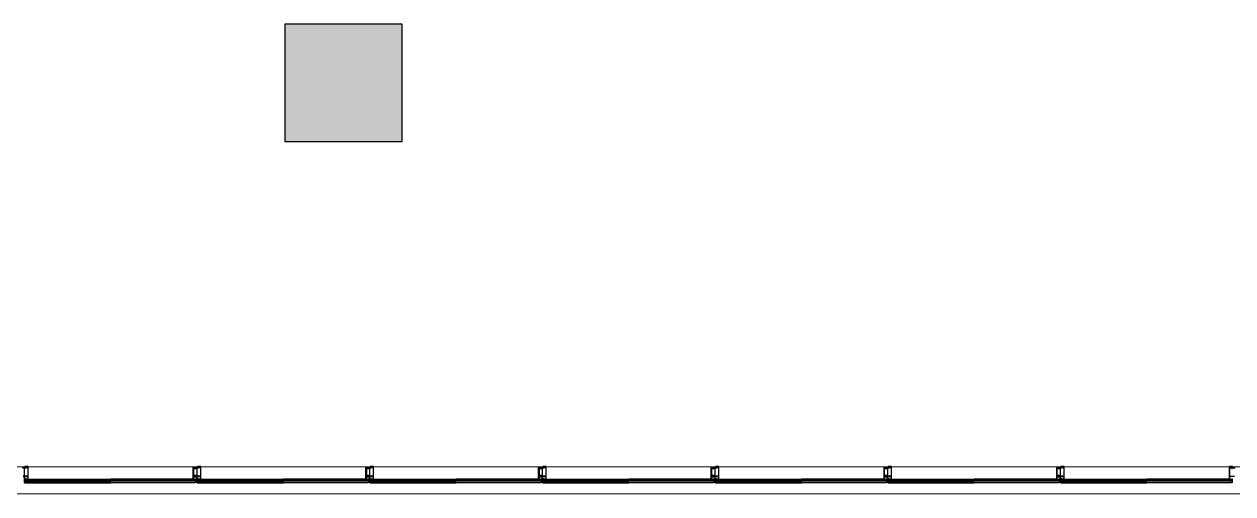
# Model space of a CAD drawing. Header units: metres. Extents: x -224 to -134.4, y 547 to 608.8.
# Drawn here: x -204.26 to -193.97, y 562.47 to 566.47 of the extents above; entities that cross this region are included whole.
import ezdxf

# ---------------------------------------------------------------- set-up
doc = ezdxf.new("R2010")
doc.units = ezdxf.units.M
doc.header["$MEASUREMENT"] = 0
doc.linetypes.add('CENTER', pattern=[50.8, 31.75, -6.35, 6.35, -6.35])
doc.linetypes.add('HIDDEN', pattern=[0.375, 0.25, -0.125])
for name, color, linetype, lineweight in [('06-11-2019 CRUX', 3, 'Continuous', 0), ('A-SELL', 8, 'Continuous', 0), ('CRUX- COLUMN', 6, 'Continuous', 25)]:
    doc.layers.add(name, color=color, linetype=linetype, lineweight=lineweight)
for name, color, linetype in [('A - DOOR', 5, 'Continuous'), ('An Alum', 11, 'Continuous'), ('An Center Line', 1, 'CENTER'), ('An Extra', 8, 'Continuous'), ('An Glass', 5, 'Continuous'), ('GLASS', 142, 'Continuous')]:
    doc.layers.add(name, color=color, linetype=linetype)

# ---------------------------------------------------------------- blocks, each defined once
blk = doc.blocks.new('A$C57D73779')
at = {"layer": 'CRUX- COLUMN'}
h = blk.add_hatch(color=129, dxfattribs=at)
h.dxf.hatch_style = 1
h.paths.add_polyline_path([(-12.179, -25.071), (-12.179, -26.071), (-11.179, -26.071), (-11.179, -25.071)])
blk.add_lwpolyline([(-12.179, -26.071), (-11.179, -26.071), (-11.179, -25.071), (-12.179, -25.071)], close=True, dxfattribs=at)
blk = doc.blocks.new('ffgffg')
at = {"color": 8}
for p, q in [((-167.453, 328.701), (-167.455, 328.701)), ((-167.436, 328.708), (-167.453, 328.708)), ((-167.434, 328.701), (-167.436, 328.701)), ((-166.023, 328.701), (-166.021, 328.701)), ((-166.021, 328.708), (-166.004, 328.708)), ((-166.004, 328.701), (-166.002, 328.701)), ((-164.553, 328.701), (-164.552, 328.701)), ((-164.552, 328.708), (-164.534, 328.708)), ((-164.534, 328.701), (-164.532, 328.701)), ((-163.083, 328.701), (-163.082, 328.701)), ((-163.082, 328.708), (-163.064, 328.708)), ((-163.064, 328.701), (-163.063, 328.701)), ((-161.613, 328.701), (-161.612, 328.701)), ((-161.612, 328.708), (-161.594, 328.708)), ((-161.594, 328.701), (-161.593, 328.701)), ((-160.143, 328.701), (-160.142, 328.701)), ((-160.142, 328.708), (-160.124, 328.708)), ((-160.124, 328.701), (-160.123, 328.701)), ((-158.673, 328.701), (-158.672, 328.701)), ((-158.672, 328.708), (-158.654, 328.708)), ((-158.654, 328.701), (-158.653, 328.701)), ((-157.203, 328.701), (-157.202, 328.701)), ((-157.202, 328.708), (-157.184, 328.708)), ((-157.184, 328.701), (-157.183, 328.701))]:
    blk.add_line(p, q, dxfattribs=at)
for points in [[(-167.455, 328.701), (-167.455, 328.71), (-167.434, 328.71), (-167.434, 328.701)], [(-167.453, 328.701), (-167.453, 328.709), (-167.436, 328.709), (-167.436, 328.701)], [(-166.002, 328.701), (-166.002, 328.71), (-166.023, 328.71), (-166.023, 328.701)], [(-166.004, 328.701), (-166.004, 328.709), (-166.021, 328.709), (-166.021, 328.701)], [(-164.532, 328.701), (-164.532, 328.71), (-164.553, 328.71), (-164.553, 328.701)], [(-164.534, 328.701), (-164.534, 328.709), (-164.552, 328.709), (-164.552, 328.701)], [(-163.063, 328.701), (-163.063, 328.71), (-163.083, 328.71), (-163.083, 328.701)], [(-163.064, 328.701), (-163.064, 328.709), (-163.082, 328.709), (-163.082, 328.701)], [(-161.593, 328.701), (-161.593, 328.71), (-161.613, 328.71), (-161.613, 328.701)], [(-161.594, 328.701), (-161.594, 328.709), (-161.612, 328.709), (-161.612, 328.701)], [(-160.123, 328.701), (-160.123, 328.71), (-160.143, 328.71), (-160.143, 328.701)], [(-160.124, 328.701), (-160.124, 328.709), (-160.142, 328.709), (-160.142, 328.701)], [(-158.653, 328.701), (-158.653, 328.71), (-158.673, 328.71), (-158.673, 328.701)], [(-158.654, 328.701), (-158.654, 328.709), (-158.672, 328.709), (-158.672, 328.701)], [(-157.183, 328.701), (-157.183, 328.71), (-157.203, 328.71), (-157.203, 328.701)], [(-157.184, 328.701), (-157.184, 328.709), (-157.202, 328.709), (-157.202, 328.701)]]:
    blk.add_lwpolyline(points, dxfattribs=at)
at = {"layer": 'An Alum', "color": 8, "linetype": 'HIDDEN', "ltscale": 25}
for p, q in [((-167.432, 328.609), (-166.729, 328.609)), ((-167.432, 328.606), (-166.729, 328.606)), ((-165.994, 328.609), (-166.729, 328.609)), ((-165.994, 328.606), (-166.729, 328.606)), ((-165.962, 328.609), (-165.259, 328.609)), ((-165.962, 328.606), (-165.259, 328.606)), ((-164.524, 328.609), (-165.259, 328.609)), ((-164.524, 328.606), (-165.259, 328.606)), ((-164.492, 328.609), (-163.789, 328.609)), ((-164.492, 328.606), (-163.789, 328.606)), ((-163.054, 328.609), (-163.789, 328.609)), ((-163.054, 328.606), (-163.789, 328.606)), ((-163.022, 328.609), (-162.319, 328.609)), ((-163.022, 328.606), (-162.319, 328.606)), ((-161.584, 328.609), (-162.319, 328.609)), ((-161.584, 328.606), (-162.319, 328.606)), ((-161.552, 328.609), (-160.849, 328.609)), ((-161.552, 328.606), (-160.849, 328.606)), ((-160.114, 328.609), (-160.849, 328.609)), ((-160.114, 328.606), (-160.849, 328.606)), ((-160.082, 328.609), (-159.379, 328.609)), ((-160.082, 328.606), (-159.379, 328.606)), ((-158.644, 328.609), (-159.379, 328.609)), ((-158.644, 328.606), (-159.379, 328.606)), ((-158.612, 328.609), (-157.909, 328.609)), ((-158.612, 328.606), (-157.909, 328.606)), ((-157.174, 328.609), (-157.909, 328.609)), ((-157.174, 328.606), (-157.909, 328.606))]:
    blk.add_line(p, q, dxfattribs=at)
at = {"layer": 'An Alum', "color": 8, "ltscale": 25}
for p, q in [((-167.432, 328.607), (-166.729, 328.607)), ((-165.994, 328.607), (-166.729, 328.607)), ((-165.962, 328.607), (-165.259, 328.607)), ((-164.524, 328.607), (-165.259, 328.607)), ((-164.492, 328.607), (-163.789, 328.607)), ((-163.054, 328.607), (-163.789, 328.607)), ((-163.022, 328.607), (-162.319, 328.607)), ((-161.584, 328.607), (-162.319, 328.607)), ((-161.552, 328.607), (-160.849, 328.607)), ((-160.114, 328.607), (-160.849, 328.607)), ((-160.082, 328.607), (-159.379, 328.607)), ((-158.644, 328.607), (-159.379, 328.607)), ((-158.612, 328.607), (-157.909, 328.607)), ((-157.174, 328.607), (-157.909, 328.607))]:
    blk.add_line(p, q, dxfattribs=at)
at = {"layer": 'An Alum', "color": 8}
for points in [[(-167.452, 328.61), (-167.452, 328.614), (-167.456, 328.614, 0.414214), (-167.457, 328.614), (-167.457, 328.612, 0.414214), (-167.456, 328.612), (-167.456, 328.612, 0.414214), (-167.455, 328.612), (-167.455, 328.613), (-167.454, 328.613, -0.414214), (-167.453, 328.613), (-167.453, 328.609, -0.414214), (-167.454, 328.609), (-167.455, 328.609), (-167.455, 328.61, 0.414214), (-167.456, 328.61), (-167.456, 328.61, 0.414214), (-167.457, 328.609), (-167.457, 328.58), (-167.456, 328.58), (-167.455, 328.607), (-167.455, 328.607), (-167.433, 328.607), (-167.433, 328.607, 1), (-167.432, 328.607), (-167.432, 328.715, 0.414214), (-167.433, 328.715), (-167.458, 328.715, 0.414214), (-167.459, 328.715), (-167.459, 328.709, -0.414214), (-167.46, 328.708), (-167.482, 328.708, 0.414214)], [(-167.474, 328.706), (-167.456, 328.706, 0.414214), (-167.455, 328.707), (-167.455, 328.709, -0.414214), (-167.455, 328.71), (-167.435, 328.71, -0.414214), (-167.434, 328.71), (-167.434, 328.688), (-167.434, 328.688), (-167.434, 328.687), (-167.434, 328.652), (-167.434, 328.652), (-167.434, 328.651), (-167.434, 328.638, -0.414214), (-167.435, 328.637), (-167.442, 328.637), (-167.443, 328.636), (-167.475, 328.636)], [(-167.475, 328.634), (-167.435, 328.634, -0.414214), (-167.434, 328.634), (-167.434, 328.62), (-167.434, 328.62), (-167.434, 328.619), (-167.434, 328.61), (-167.452, 328.61)], [(-166.005, 328.61), (-166.005, 328.614), (-166.001, 328.614, -0.414214), (-166, 328.614), (-166, 328.612, -0.414214), (-166.001, 328.612), (-166.002, 328.612, -0.414214), (-166.002, 328.612), (-166.002, 328.613), (-166.004, 328.613, 0.414214), (-166.004, 328.613), (-166.004, 328.609, 0.414214), (-166.004, 328.609), (-166.002, 328.609), (-166.002, 328.61, -0.414214), (-166.002, 328.61), (-166.001, 328.61, -0.414214), (-166, 328.609), (-166, 328.58), (-166.001, 328.58), (-166.002, 328.607), (-166.002, 328.607), (-166.024, 328.607), (-166.024, 328.607, -1), (-166.025, 328.607), (-166.025, 328.715, -0.414214), (-166.024, 328.715), (-165.999, 328.715, -0.414214), (-165.998, 328.715), (-165.998, 328.709, 0.414214), (-165.997, 328.708), (-165.975, 328.708, -0.414214), (-165.973, 328.706), (-165.973, 328.704, -0.414214), (-165.974, 328.704), (-165.976, 328.704, -0.414214), (-165.977, 328.704), (-165.977, 328.705, -0.483507), (-165.976, 328.705), (-165.975, 328.705, 0.487733), (-165.975, 328.705), (-165.975, 328.706), (-165.981, 328.706), (-165.981, 328.705, 0.487733), (-165.981, 328.705), (-165.98, 328.705, -0.483507), (-165.979, 328.705), (-165.979, 328.704, -0.414214), (-165.98, 328.704), (-165.982, 328.704, -0.414214), (-165.983, 328.704), (-165.983, 328.706, 0.414214), (-165.983, 328.706), (-166.001, 328.706, -0.414214), (-166.002, 328.707), (-166.002, 328.709, 0.414214), (-166.003, 328.71), (-166.023, 328.71, 0.414214), (-166.023, 328.71), (-166.023, 328.688), (-166.024, 328.688), (-166.023, 328.687), (-166.023, 328.652), (-166.024, 328.652), (-166.023, 328.651), (-166.023, 328.638, 0.414214), (-166.023, 328.637), (-166.015, 328.637), (-166.014, 328.636), (-165.982, 328.636), (-165.982, 328.639, -0.414214), (-165.982, 328.639), (-165.98, 328.639, -0.414214), (-165.979, 328.639), (-165.979, 328.638, -0.4835), (-165.98, 328.638), (-165.981, 328.638, 0.485622), (-165.981, 328.638), (-165.981, 328.636), (-165.975, 328.636), (-165.975, 328.638, 0.487733), (-165.975, 328.638), (-165.976, 328.638, -0.4835), (-165.977, 328.638), (-165.977, 328.639, -0.414214), (-165.976, 328.639), (-165.974, 328.639, -0.414214), (-165.973, 328.638), (-165.973, 328.632, -0.414214), (-165.974, 328.631), (-165.976, 328.631, -0.414214), (-165.977, 328.632), (-165.977, 328.632, -0.4835), (-165.976, 328.633), (-165.975, 328.632, 0.487733), (-165.975, 328.633), (-165.975, 328.634), (-165.981, 328.634), (-165.981, 328.633, 0.485614), (-165.981, 328.632), (-165.98, 328.633, -0.4835), (-165.979, 328.632), (-165.979, 328.632, -0.414214), (-165.98, 328.631), (-165.982, 328.631, -0.414214), (-165.982, 328.632), (-165.982, 328.634), (-166.023, 328.634, 0.414214), (-166.023, 328.634), (-166.023, 328.62), (-166.024, 328.62), (-166.023, 328.619), (-166.023, 328.61), (-166.005, 328.61)], [(-164.535, 328.61), (-164.535, 328.614), (-164.531, 328.614, -0.414214), (-164.53, 328.614), (-164.53, 328.612, -0.414214), (-164.531, 328.612), (-164.532, 328.612, -0.414214), (-164.532, 328.612), (-164.532, 328.613), (-164.534, 328.613, 0.414214), (-164.534, 328.613), (-164.534, 328.609, 0.414214), (-164.534, 328.609), (-164.532, 328.609), (-164.532, 328.61, -0.414214), (-164.532, 328.61), (-164.531, 328.61, -0.414214), (-164.53, 328.609), (-164.53, 328.58), (-164.531, 328.58), (-164.532, 328.607), (-164.532, 328.607), (-164.554, 328.607), (-164.554, 328.607, -1), (-164.555, 328.607), (-164.555, 328.715, -0.414214), (-164.554, 328.715), (-164.529, 328.715, -0.414214), (-164.528, 328.715), (-164.528, 328.709, 0.414214), (-164.527, 328.708), (-164.505, 328.708, -0.414214), (-164.503, 328.706), (-164.503, 328.704, -0.414214), (-164.504, 328.704), (-164.506, 328.704, -0.414214), (-164.507, 328.704), (-164.507, 328.705, -0.483507), (-164.506, 328.705), (-164.505, 328.705, 0.487733), (-164.505, 328.705), (-164.505, 328.706), (-164.511, 328.706), (-164.511, 328.705, 0.487733), (-164.511, 328.705), (-164.51, 328.705, -0.483507), (-164.509, 328.705), (-164.509, 328.704, -0.414214), (-164.51, 328.704), (-164.512, 328.704, -0.414214), (-164.513, 328.704), (-164.513, 328.706, 0.414214), (-164.513, 328.706), (-164.531, 328.706, -0.414214), (-164.532, 328.707), (-164.532, 328.709, 0.414214), (-164.533, 328.71), (-164.553, 328.71, 0.414214), (-164.553, 328.71), (-164.553, 328.688), (-164.554, 328.688), (-164.553, 328.687), (-164.553, 328.652), (-164.554, 328.652), (-164.553, 328.651), (-164.553, 328.638, 0.414214), (-164.553, 328.637), (-164.545, 328.637), (-164.544, 328.636), (-164.512, 328.636), (-164.512, 328.639, -0.414214), (-164.512, 328.639), (-164.51, 328.639, -0.414214), (-164.509, 328.639), (-164.509, 328.638, -0.4835), (-164.51, 328.638), (-164.511, 328.638, 0.485622), (-164.511, 328.638), (-164.511, 328.636), (-164.505, 328.636), (-164.505, 328.638, 0.487733), (-164.505, 328.638), (-164.506, 328.638, -0.4835), (-164.507, 328.638), (-164.507, 328.639, -0.414214), (-164.506, 328.639), (-164.504, 328.639, -0.414214), (-164.503, 328.638), (-164.503, 328.632, -0.414214), (-164.504, 328.631), (-164.506, 328.631, -0.414214), (-164.507, 328.632), (-164.507, 328.632, -0.4835), (-164.506, 328.633), (-164.505, 328.632, 0.487733), (-164.505, 328.633), (-164.505, 328.634), (-164.511, 328.634), (-164.511, 328.633, 0.485614), (-164.511, 328.632), (-164.51, 328.633, -0.4835), (-164.509, 328.632), (-164.509, 328.632, -0.414214), (-164.51, 328.631), (-164.512, 328.631, -0.414214), (-164.512, 328.632), (-164.512, 328.634), (-164.553, 328.634, 0.414214), (-164.553, 328.634), (-164.553, 328.62), (-164.554, 328.62), (-164.553, 328.619), (-164.553, 328.61), (-164.535, 328.61)], [(-163.065, 328.61), (-163.065, 328.614), (-163.061, 328.614, -0.414214), (-163.061, 328.614), (-163.061, 328.612, -0.414214), (-163.061, 328.612), (-163.062, 328.612, -0.414214), (-163.062, 328.612), (-163.062, 328.613), (-163.064, 328.613, 0.414214), (-163.064, 328.613), (-163.064, 328.609, 0.414214), (-163.064, 328.609), (-163.062, 328.609), (-163.062, 328.61, -0.414214), (-163.062, 328.61), (-163.061, 328.61, -0.414214), (-163.061, 328.609), (-163.061, 328.58), (-163.061, 328.58), (-163.062, 328.607), (-163.062, 328.607), (-163.084, 328.607), (-163.084, 328.607, -1), (-163.085, 328.607), (-163.085, 328.715, -0.414214), (-163.084, 328.715), (-163.059, 328.715, -0.414214), (-163.058, 328.715), (-163.058, 328.709, 0.414214), (-163.057, 328.708), (-163.035, 328.708, -0.414214), (-163.034, 328.706), (-163.034, 328.704, -0.414214), (-163.034, 328.704), (-163.036, 328.704, -0.414214), (-163.037, 328.704), (-163.037, 328.705, -0.483507), (-163.036, 328.705), (-163.035, 328.705, 0.487733), (-163.035, 328.705), (-163.035, 328.706), (-163.041, 328.706), (-163.041, 328.705, 0.487733), (-163.041, 328.705), (-163.04, 328.705, -0.483507), (-163.039, 328.705), (-163.039, 328.704, -0.414214), (-163.04, 328.704), (-163.043, 328.704, -0.414214), (-163.043, 328.704), (-163.043, 328.706, 0.414214), (-163.043, 328.706), (-163.061, 328.706, -0.414214), (-163.062, 328.707), (-163.062, 328.709, 0.414214), (-163.063, 328.71), (-163.083, 328.71, 0.414214), (-163.083, 328.71), (-163.083, 328.688), (-163.084, 328.688), (-163.083, 328.687), (-163.083, 328.652), (-163.084, 328.652), (-163.083, 328.651), (-163.083, 328.638, 0.414214), (-163.083, 328.637), (-163.075, 328.637), (-163.074, 328.636), (-163.043, 328.636), (-163.043, 328.639, -0.414214), (-163.042, 328.639), (-163.04, 328.639, -0.414214), (-163.039, 328.639), (-163.039, 328.638, -0.4835), (-163.04, 328.638), (-163.041, 328.638, 0.485622), (-163.041, 328.638), (-163.041, 328.636), (-163.035, 328.636), (-163.035, 328.638, 0.487733), (-163.035, 328.638), (-163.036, 328.638, -0.4835), (-163.037, 328.638), (-163.037, 328.639, -0.414214), (-163.036, 328.639), (-163.034, 328.639, -0.414214), (-163.034, 328.638), (-163.034, 328.632, -0.414214), (-163.034, 328.631), (-163.036, 328.631, -0.414214), (-163.037, 328.632), (-163.037, 328.632, -0.4835), (-163.036, 328.633), (-163.035, 328.632, 0.487733), (-163.035, 328.633), (-163.035, 328.634), (-163.041, 328.634), (-163.041, 328.633, 0.485614), (-163.041, 328.632), (-163.04, 328.633, -0.4835), (-163.039, 328.632), (-163.039, 328.632, -0.414214), (-163.04, 328.631), (-163.042, 328.631, -0.414214), (-163.043, 328.632), (-163.043, 328.634), (-163.083, 328.634, 0.414214), (-163.083, 328.634), (-163.083, 328.62), (-163.084, 328.62), (-163.083, 328.619), (-163.083, 328.61), (-163.065, 328.61)], [(-161.595, 328.61), (-161.595, 328.614), (-161.591, 328.614, -0.414214), (-161.591, 328.614), (-161.591, 328.612, -0.414214), (-161.591, 328.612), (-161.592, 328.612, -0.414214), (-161.592, 328.612), (-161.592, 328.613), (-161.594, 328.613, 0.414214), (-161.594, 328.613), (-161.594, 328.609, 0.414214), (-161.594, 328.609), (-161.592, 328.609), (-161.592, 328.61, -0.414214), (-161.592, 328.61), (-161.591, 328.61, -0.414214), (-161.591, 328.609), (-161.591, 328.58), (-161.592, 328.58), (-161.592, 328.607), (-161.592, 328.607), (-161.615, 328.607), (-161.615, 328.607, -1), (-161.615, 328.607), (-161.615, 328.715, -0.414214), (-161.615, 328.715), (-161.589, 328.715, -0.414214), (-161.588, 328.715), (-161.588, 328.709, 0.414214), (-161.587, 328.708), (-161.565, 328.708, -0.414214), (-161.564, 328.706), (-161.564, 328.704, -0.414214), (-161.564, 328.704), (-161.566, 328.704, -0.414214), (-161.567, 328.704), (-161.567, 328.705, -0.483507), (-161.566, 328.705), (-161.565, 328.705, 0.487733), (-161.565, 328.705), (-161.565, 328.706), (-161.571, 328.706), (-161.571, 328.705, 0.487733), (-161.571, 328.705), (-161.57, 328.705, -0.483507), (-161.569, 328.705), (-161.569, 328.704, -0.414214), (-161.57, 328.704), (-161.573, 328.704, -0.414214), (-161.573, 328.704), (-161.573, 328.706, 0.414214), (-161.574, 328.706), (-161.591, 328.706, -0.414214), (-161.592, 328.707), (-161.592, 328.709, 0.414214), (-161.593, 328.71), (-161.613, 328.71, 0.414214), (-161.613, 328.71), (-161.613, 328.688), (-161.614, 328.688), (-161.613, 328.687), (-161.613, 328.652), (-161.614, 328.652), (-161.613, 328.651), (-161.613, 328.638, 0.414214), (-161.613, 328.637), (-161.605, 328.637), (-161.604, 328.636), (-161.573, 328.636), (-161.573, 328.639, -0.414214), (-161.572, 328.639), (-161.57, 328.639, -0.414214), (-161.569, 328.639), (-161.569, 328.638, -0.4835), (-161.57, 328.638), (-161.571, 328.638, 0.485622), (-161.571, 328.638), (-161.571, 328.636), (-161.565, 328.636), (-161.565, 328.638, 0.487733), (-161.565, 328.638), (-161.566, 328.638, -0.4835), (-161.567, 328.638), (-161.567, 328.639, -0.414214), (-161.566, 328.639), (-161.564, 328.639, -0.414214), (-161.564, 328.638), (-161.564, 328.632, -0.414214), (-161.564, 328.631), (-161.566, 328.631, -0.414214), (-161.567, 328.632), (-161.567, 328.632, -0.4835), (-161.566, 328.633), (-161.565, 328.632, 0.487733), (-161.565, 328.633), (-161.565, 328.634), (-161.571, 328.634), (-161.571, 328.633, 0.485614), (-161.571, 328.632), (-161.57, 328.633, -0.4835), (-161.569, 328.632), (-161.569, 328.632, -0.414214), (-161.57, 328.631), (-161.572, 328.631, -0.414214), (-161.573, 328.632), (-161.573, 328.634), (-161.613, 328.634, 0.414214), (-161.613, 328.634), (-161.613, 328.62), (-161.614, 328.62), (-161.613, 328.619), (-161.613, 328.61), (-161.595, 328.61)], [(-160.125, 328.61), (-160.125, 328.614), (-160.121, 328.614, -0.414214), (-160.121, 328.614), (-160.121, 328.612, -0.414214), (-160.121, 328.612), (-160.122, 328.612, -0.414214), (-160.122, 328.612), (-160.122, 328.613), (-160.124, 328.613, 0.414214), (-160.124, 328.613), (-160.124, 328.609, 0.414214), (-160.124, 328.609), (-160.122, 328.609), (-160.122, 328.61, -0.414214), (-160.122, 328.61), (-160.121, 328.61, -0.414214), (-160.121, 328.609), (-160.121, 328.58), (-160.122, 328.58), (-160.122, 328.607), (-160.122, 328.607), (-160.145, 328.607), (-160.145, 328.607, -1), (-160.146, 328.607), (-160.146, 328.715, -0.414214), (-160.145, 328.715), (-160.119, 328.715, -0.414214), (-160.118, 328.715), (-160.118, 328.709, 0.414214), (-160.118, 328.708), (-160.095, 328.708, -0.414214), (-160.094, 328.706), (-160.094, 328.704, -0.414214), (-160.094, 328.704), (-160.096, 328.704, -0.414214), (-160.097, 328.704), (-160.097, 328.705, -0.483507), (-160.096, 328.705), (-160.095, 328.705, 0.487733), (-160.095, 328.705), (-160.095, 328.706), (-160.101, 328.706), (-160.101, 328.705, 0.487733), (-160.101, 328.705), (-160.1, 328.705, -0.483507), (-160.1, 328.705), (-160.1, 328.704, -0.414214), (-160.1, 328.704), (-160.103, 328.704, -0.414214), (-160.103, 328.704), (-160.103, 328.706, 0.414214), (-160.104, 328.706), (-160.121, 328.706, -0.414214), (-160.122, 328.707), (-160.122, 328.709, 0.414214), (-160.123, 328.71), (-160.143, 328.71, 0.414214), (-160.143, 328.71), (-160.143, 328.688), (-160.144, 328.688), (-160.143, 328.687), (-160.143, 328.652), (-160.144, 328.652), (-160.143, 328.651), (-160.143, 328.638, 0.414214), (-160.143, 328.637), (-160.135, 328.637), (-160.134, 328.636), (-160.103, 328.636), (-160.103, 328.639, -0.414214), (-160.102, 328.639), (-160.1, 328.639, -0.414214), (-160.1, 328.639), (-160.1, 328.638, -0.4835), (-160.1, 328.638), (-160.101, 328.638, 0.485622), (-160.101, 328.638), (-160.101, 328.636), (-160.095, 328.636), (-160.095, 328.638, 0.487733), (-160.095, 328.638), (-160.096, 328.638, -0.4835), (-160.097, 328.638), (-160.097, 328.639, -0.414214), (-160.096, 328.639), (-160.095, 328.639, -0.414214), (-160.094, 328.638), (-160.094, 328.632, -0.414214), (-160.095, 328.631), (-160.096, 328.631, -0.414214), (-160.097, 328.632), (-160.097, 328.632, -0.4835), (-160.096, 328.633), (-160.095, 328.632, 0.487733), (-160.095, 328.633), (-160.095, 328.634), (-160.101, 328.634), (-160.101, 328.633, 0.485614), (-160.101, 328.632), (-160.1, 328.633, -0.4835), (-160.1, 328.632), (-160.1, 328.632, -0.414214), (-160.1, 328.631), (-160.102, 328.631, -0.414214), (-160.103, 328.632), (-160.103, 328.634), (-160.143, 328.634, 0.414214), (-160.143, 328.634), (-160.143, 328.62), (-160.144, 328.62), (-160.143, 328.619), (-160.143, 328.61), (-160.125, 328.61)], [(-158.655, 328.61), (-158.655, 328.614), (-158.651, 328.614, -0.414214), (-158.651, 328.614), (-158.651, 328.612, -0.414214), (-158.651, 328.612), (-158.652, 328.612, -0.414214), (-158.652, 328.612), (-158.652, 328.613), (-158.654, 328.613, 0.414214), (-158.654, 328.613), (-158.654, 328.609, 0.414214), (-158.654, 328.609), (-158.652, 328.609), (-158.652, 328.61, -0.414214), (-158.652, 328.61), (-158.651, 328.61, -0.414214), (-158.651, 328.609), (-158.651, 328.58), (-158.652, 328.58), (-158.652, 328.607), (-158.652, 328.607), (-158.675, 328.607), (-158.675, 328.607, -1), (-158.676, 328.607), (-158.676, 328.715, -0.414214), (-158.675, 328.715), (-158.649, 328.715, -0.414214), (-158.649, 328.715), (-158.649, 328.709, 0.414214), (-158.648, 328.708), (-158.626, 328.708, -0.414214), (-158.624, 328.706), (-158.624, 328.704, -0.414214), (-158.624, 328.704), (-158.626, 328.704, -0.414214), (-158.627, 328.704), (-158.627, 328.705, -0.483507), (-158.627, 328.705), (-158.625, 328.705, 0.487733), (-158.625, 328.705), (-158.625, 328.706), (-158.631, 328.706), (-158.631, 328.705, 0.487733), (-158.631, 328.705), (-158.63, 328.705, -0.483507), (-158.63, 328.705), (-158.63, 328.704, -0.414214), (-158.63, 328.704), (-158.633, 328.704, -0.414214), (-158.633, 328.704), (-158.633, 328.706, 0.414214), (-158.634, 328.706), (-158.651, 328.706, -0.414214), (-158.652, 328.707), (-158.652, 328.709, 0.414214), (-158.653, 328.71), (-158.673, 328.71, 0.414214), (-158.673, 328.71), (-158.673, 328.688), (-158.674, 328.688), (-158.673, 328.687), (-158.673, 328.652), (-158.674, 328.652), (-158.673, 328.651), (-158.673, 328.638, 0.414214), (-158.673, 328.637), (-158.665, 328.637), (-158.664, 328.636), (-158.633, 328.636), (-158.633, 328.639, -0.414214), (-158.632, 328.639), (-158.63, 328.639, -0.414214), (-158.63, 328.639), (-158.63, 328.638, -0.4835), (-158.63, 328.638), (-158.631, 328.638, 0.485622), (-158.631, 328.638), (-158.631, 328.636), (-158.625, 328.636), (-158.625, 328.638, 0.487733), (-158.625, 328.638), (-158.627, 328.638, -0.4835), (-158.627, 328.638), (-158.627, 328.639, -0.414214), (-158.626, 328.639), (-158.625, 328.639, -0.414214), (-158.624, 328.638), (-158.624, 328.632, -0.414214), (-158.625, 328.631), (-158.626, 328.631, -0.414214), (-158.627, 328.632), (-158.627, 328.632, -0.4835), (-158.627, 328.633), (-158.625, 328.632, 0.487733), (-158.625, 328.633), (-158.625, 328.634), (-158.631, 328.634), (-158.631, 328.633, 0.485614), (-158.631, 328.632), (-158.63, 328.633, -0.4835), (-158.63, 328.632), (-158.63, 328.632, -0.414214), (-158.63, 328.631), (-158.632, 328.631, -0.414214), (-158.633, 328.632), (-158.633, 328.634), (-158.673, 328.634, 0.414214), (-158.673, 328.634), (-158.673, 328.62), (-158.674, 328.62), (-158.673, 328.619), (-158.673, 328.61), (-158.655, 328.61)], [(-157.185, 328.61), (-157.185, 328.614), (-157.181, 328.614, -0.414214), (-157.181, 328.614), (-157.181, 328.612, -0.414214), (-157.181, 328.612), (-157.182, 328.612, -0.414214), (-157.182, 328.612), (-157.182, 328.613), (-157.184, 328.613, 0.414214), (-157.184, 328.613), (-157.184, 328.609, 0.414214), (-157.184, 328.609), (-157.182, 328.609), (-157.182, 328.61, -0.414214), (-157.182, 328.61), (-157.181, 328.61, -0.414214), (-157.181, 328.609), (-157.181, 328.58), (-157.182, 328.58), (-157.182, 328.607), (-157.182, 328.607), (-157.205, 328.607), (-157.205, 328.607, -1), (-157.206, 328.607), (-157.206, 328.715, -0.414214), (-157.205, 328.715), (-157.18, 328.715, -0.414214), (-157.179, 328.715), (-157.179, 328.709, 0.414214), (-157.178, 328.708), (-157.156, 328.708, -0.414214)], [(-157.164, 328.706), (-157.181, 328.706, -0.414214), (-157.182, 328.707), (-157.182, 328.709, 0.414214), (-157.183, 328.71), (-157.203, 328.71, 0.414214), (-157.203, 328.71), (-157.203, 328.688), (-157.204, 328.688), (-157.203, 328.687), (-157.203, 328.652), (-157.204, 328.652), (-157.203, 328.651), (-157.203, 328.638, 0.414214), (-157.203, 328.637), (-157.195, 328.637), (-157.194, 328.636), (-157.163, 328.636)], [(-157.163, 328.634), (-157.203, 328.634, 0.414214), (-157.203, 328.634), (-157.203, 328.62), (-157.204, 328.62), (-157.203, 328.619), (-157.203, 328.61), (-157.185, 328.61)]]:
    blk.add_lwpolyline(points, format="xyb", dxfattribs=at)
for points in [[(-165.963, 328.607), (-165.963, 328.607, 1), (-165.962, 328.607), (-165.962, 328.715, 0.414214), (-165.963, 328.715), (-165.988, 328.715, 0.414214), (-165.989, 328.715), (-165.989, 328.711, 0.414214), (-165.989, 328.711), (-165.986, 328.711, 0.414214), (-165.986, 328.711), (-165.986, 328.712, 0.483507), (-165.986, 328.712), (-165.988, 328.711, -0.003419), (-165.988, 328.711), (-165.988, 328.711), (-165.988, 328.713), (-165.981, 328.713), (-165.981, 328.712, -0.487733), (-165.982, 328.711), (-165.983, 328.712, 0.483507), (-165.983, 328.712), (-165.983, 328.711, 0.414214), (-165.983, 328.711), (-165.98, 328.711, 0.414214), (-165.98, 328.711), (-165.98, 328.713, -0.414214), (-165.979, 328.713), (-165.965, 328.713, -0.414214), (-165.964, 328.713), (-165.964, 328.702, -0.414214), (-165.965, 328.702), (-165.986, 328.702, 0.065543), (-165.987, 328.701), (-165.988, 328.701, 1), (-165.988, 328.699), (-165.987, 328.699, -0.065543), (-165.986, 328.699), (-165.965, 328.699, -0.414214), (-165.964, 328.699), (-165.964, 328.688), (-165.964, 328.688), (-165.964, 328.687), (-165.964, 328.652), (-165.964, 328.652), (-165.964, 328.651), (-165.964, 328.644, -0.414214), (-165.965, 328.644), (-165.986, 328.644, -0.065543), (-165.987, 328.644), (-165.988, 328.644, 1), (-165.988, 328.642), (-165.987, 328.641, 0.065543), (-165.986, 328.641), (-165.965, 328.641, -0.414214), (-165.964, 328.641), (-165.964, 328.63, -0.414214), (-165.965, 328.629), (-165.986, 328.629, 0.065543), (-165.987, 328.629), (-165.988, 328.629, 1), (-165.988, 328.627), (-165.987, 328.627, -0.065543), (-165.986, 328.627), (-165.965, 328.627, -0.414214), (-165.964, 328.626), (-165.964, 328.62), (-165.964, 328.62), (-165.964, 328.619), (-165.964, 328.61), (-165.982, 328.61), (-165.982, 328.614), (-165.986, 328.614, 0.414214), (-165.987, 328.614), (-165.987, 328.612, 0.414214), (-165.986, 328.612), (-165.986, 328.612, 0.414214), (-165.986, 328.612), (-165.986, 328.613), (-165.984, 328.613, -0.414214), (-165.983, 328.613), (-165.983, 328.609, -0.414214), (-165.984, 328.609), (-165.986, 328.609), (-165.986, 328.61, 0.414214), (-165.986, 328.61), (-165.986, 328.61, 0.414214), (-165.987, 328.609), (-165.987, 328.58), (-165.986, 328.58), (-165.986, 328.607), (-165.982, 328.607)], [(-164.493, 328.607), (-164.493, 328.607, 1), (-164.492, 328.607), (-164.492, 328.715, 0.414214), (-164.493, 328.715), (-164.518, 328.715, 0.414214), (-164.519, 328.715), (-164.519, 328.711, 0.414214), (-164.519, 328.711), (-164.517, 328.711, 0.414214), (-164.516, 328.711), (-164.516, 328.712, 0.483507), (-164.516, 328.712), (-164.518, 328.711, -0.003419), (-164.518, 328.711), (-164.518, 328.711), (-164.518, 328.713), (-164.512, 328.713), (-164.512, 328.712, -0.487733), (-164.512, 328.711), (-164.513, 328.712, 0.483507), (-164.513, 328.712), (-164.513, 328.711, 0.414214), (-164.513, 328.711), (-164.51, 328.711, 0.414214), (-164.51, 328.711), (-164.51, 328.713, -0.414214), (-164.509, 328.713), (-164.495, 328.713, -0.414214), (-164.494, 328.713), (-164.494, 328.702, -0.414214), (-164.495, 328.702), (-164.516, 328.702, 0.065543), (-164.517, 328.701), (-164.518, 328.701, 1), (-164.518, 328.699), (-164.517, 328.699, -0.065543), (-164.516, 328.699), (-164.495, 328.699, -0.414214), (-164.494, 328.699), (-164.494, 328.688), (-164.494, 328.688), (-164.494, 328.687), (-164.494, 328.652), (-164.494, 328.652), (-164.494, 328.651), (-164.494, 328.644, -0.414214), (-164.495, 328.644), (-164.516, 328.644, -0.065543), (-164.517, 328.644), (-164.518, 328.644, 1), (-164.518, 328.642), (-164.517, 328.641, 0.065543), (-164.516, 328.641), (-164.495, 328.641, -0.414214), (-164.494, 328.641), (-164.494, 328.63, -0.414214), (-164.495, 328.629), (-164.516, 328.629, 0.065543), (-164.517, 328.629), (-164.518, 328.629, 1), (-164.518, 328.627), (-164.517, 328.627, -0.065543), (-164.516, 328.627), (-164.495, 328.627, -0.414214), (-164.494, 328.626), (-164.494, 328.62), (-164.494, 328.62), (-164.494, 328.619), (-164.494, 328.61), (-164.512, 328.61), (-164.512, 328.614), (-164.517, 328.614, 0.414214), (-164.517, 328.614), (-164.517, 328.612, 0.414214), (-164.517, 328.612), (-164.516, 328.612, 0.414214), (-164.516, 328.612), (-164.516, 328.613), (-164.514, 328.613, -0.414214), (-164.513, 328.613), (-164.513, 328.609, -0.414214), (-164.514, 328.609), (-164.516, 328.609), (-164.516, 328.61, 0.414214), (-164.516, 328.61), (-164.517, 328.61, 0.414214), (-164.517, 328.609), (-164.517, 328.58), (-164.516, 328.58), (-164.516, 328.607), (-164.512, 328.607)], [(-163.023, 328.607), (-163.023, 328.607, 1), (-163.022, 328.607), (-163.022, 328.715, 0.414214), (-163.023, 328.715), (-163.048, 328.715, 0.414214), (-163.049, 328.715), (-163.049, 328.711, 0.414214), (-163.049, 328.711), (-163.047, 328.711, 0.414214), (-163.046, 328.711), (-163.046, 328.712, 0.483507), (-163.046, 328.712), (-163.048, 328.711, -0.003419), (-163.048, 328.711), (-163.048, 328.711), (-163.048, 328.713), (-163.042, 328.713), (-163.042, 328.712, -0.487733), (-163.042, 328.711), (-163.043, 328.712, 0.483507), (-163.043, 328.712), (-163.043, 328.711, 0.414214), (-163.043, 328.711), (-163.04, 328.711, 0.414214), (-163.04, 328.711), (-163.04, 328.713, -0.414214), (-163.039, 328.713), (-163.025, 328.713, -0.414214), (-163.024, 328.713), (-163.024, 328.702, -0.414214), (-163.025, 328.702), (-163.047, 328.702, 0.065543), (-163.047, 328.701), (-163.048, 328.701, 1), (-163.048, 328.699), (-163.047, 328.699, -0.065543), (-163.046, 328.699), (-163.025, 328.699, -0.414214), (-163.024, 328.699), (-163.024, 328.688), (-163.024, 328.688), (-163.024, 328.687), (-163.024, 328.652), (-163.024, 328.652), (-163.024, 328.651), (-163.024, 328.644, -0.414214), (-163.025, 328.644), (-163.046, 328.644, -0.065543), (-163.047, 328.644), (-163.048, 328.644, 1), (-163.048, 328.642), (-163.047, 328.641, 0.065543), (-163.047, 328.641), (-163.025, 328.641, -0.414214), (-163.024, 328.641), (-163.024, 328.63, -0.414214), (-163.025, 328.629), (-163.047, 328.629, 0.065543), (-163.047, 328.629), (-163.048, 328.629, 1), (-163.048, 328.627), (-163.047, 328.627, -0.065543), (-163.046, 328.627), (-163.025, 328.627, -0.414214), (-163.024, 328.626), (-163.024, 328.62), (-163.024, 328.62), (-163.024, 328.619), (-163.024, 328.61), (-163.043, 328.61), (-163.043, 328.614), (-163.047, 328.614, 0.414214), (-163.047, 328.614), (-163.047, 328.612, 0.414214), (-163.047, 328.612), (-163.046, 328.612, 0.414214), (-163.046, 328.612), (-163.046, 328.613), (-163.044, 328.613, -0.414214), (-163.043, 328.613), (-163.043, 328.609, -0.414214), (-163.044, 328.609), (-163.046, 328.609), (-163.046, 328.61, 0.414214), (-163.046, 328.61), (-163.047, 328.61, 0.414214), (-163.047, 328.609), (-163.047, 328.58), (-163.046, 328.58), (-163.046, 328.607), (-163.043, 328.607)], [(-161.553, 328.607), (-161.553, 328.607, 1), (-161.552, 328.607), (-161.552, 328.715, 0.414214), (-161.553, 328.715), (-161.578, 328.715, 0.414214), (-161.579, 328.715), (-161.579, 328.711, 0.414214), (-161.579, 328.711), (-161.577, 328.711, 0.414214), (-161.576, 328.711), (-161.576, 328.712, 0.483507), (-161.577, 328.712), (-161.578, 328.711, -0.003419), (-161.578, 328.711), (-161.578, 328.711), (-161.578, 328.713), (-161.572, 328.713), (-161.572, 328.712, -0.487733), (-161.572, 328.711), (-161.573, 328.712, 0.483507), (-161.574, 328.712), (-161.574, 328.711, 0.414214), (-161.573, 328.711), (-161.57, 328.711, 0.414214), (-161.57, 328.711), (-161.57, 328.713, -0.414214), (-161.569, 328.713), (-161.555, 328.713, -0.414214), (-161.555, 328.713), (-161.555, 328.702, -0.414214), (-161.555, 328.702), (-161.577, 328.702, 0.065543), (-161.577, 328.701), (-161.579, 328.701, 1), (-161.578, 328.699), (-161.577, 328.699, -0.065543), (-161.576, 328.699), (-161.555, 328.699, -0.414214), (-161.555, 328.699), (-161.555, 328.688), (-161.554, 328.688), (-161.555, 328.687), (-161.555, 328.652), (-161.554, 328.652), (-161.555, 328.651), (-161.555, 328.644, -0.414214), (-161.555, 328.644), (-161.576, 328.644, -0.065543), (-161.577, 328.644), (-161.578, 328.644, 1), (-161.579, 328.642), (-161.577, 328.641, 0.065543), (-161.577, 328.641), (-161.555, 328.641, -0.414214), (-161.555, 328.641), (-161.555, 328.63, -0.414214), (-161.555, 328.629), (-161.577, 328.629, 0.065543), (-161.577, 328.629), (-161.579, 328.629, 1), (-161.578, 328.627), (-161.577, 328.627, -0.065543), (-161.576, 328.627), (-161.555, 328.627, -0.414214), (-161.555, 328.626), (-161.555, 328.62), (-161.554, 328.62), (-161.555, 328.619), (-161.555, 328.61), (-161.573, 328.61), (-161.573, 328.614), (-161.577, 328.614, 0.414214), (-161.577, 328.614), (-161.577, 328.612, 0.414214), (-161.577, 328.612), (-161.576, 328.612, 0.414214), (-161.576, 328.612), (-161.576, 328.613), (-161.574, 328.613, -0.414214), (-161.574, 328.613), (-161.574, 328.609, -0.414214), (-161.574, 328.609), (-161.576, 328.609), (-161.576, 328.61, 0.414214), (-161.576, 328.61), (-161.577, 328.61, 0.414214), (-161.577, 328.609), (-161.577, 328.58), (-161.576, 328.58), (-161.576, 328.607), (-161.573, 328.607)], [(-160.083, 328.607), (-160.083, 328.607, 1), (-160.082, 328.607), (-160.082, 328.715, 0.414214), (-160.083, 328.715), (-160.109, 328.715, 0.414214), (-160.109, 328.715), (-160.109, 328.711, 0.414214), (-160.109, 328.711), (-160.107, 328.711, 0.414214), (-160.106, 328.711), (-160.106, 328.712, 0.483507), (-160.107, 328.712), (-160.108, 328.711, -0.003419), (-160.108, 328.711), (-160.108, 328.711), (-160.108, 328.713), (-160.102, 328.713), (-160.102, 328.712, -0.487733), (-160.102, 328.711), (-160.103, 328.712, 0.483507), (-160.104, 328.712), (-160.104, 328.711, 0.414214), (-160.103, 328.711), (-160.1, 328.711, 0.414214), (-160.1, 328.711), (-160.1, 328.713, -0.414214), (-160.1, 328.713), (-160.085, 328.713, -0.414214), (-160.085, 328.713), (-160.085, 328.702, -0.414214), (-160.085, 328.702), (-160.107, 328.702, 0.065543), (-160.107, 328.701), (-160.109, 328.701, 1), (-160.108, 328.699), (-160.107, 328.699, -0.065543), (-160.106, 328.699), (-160.085, 328.699, -0.414214), (-160.085, 328.699), (-160.085, 328.688), (-160.084, 328.688), (-160.085, 328.687), (-160.085, 328.652), (-160.084, 328.652), (-160.085, 328.651), (-160.085, 328.644, -0.414214), (-160.085, 328.644), (-160.106, 328.644, -0.065543), (-160.107, 328.644), (-160.108, 328.644, 1), (-160.109, 328.642), (-160.107, 328.641, 0.065543), (-160.107, 328.641), (-160.085, 328.641, -0.414214), (-160.085, 328.641), (-160.085, 328.63, -0.414214), (-160.085, 328.629), (-160.107, 328.629, 0.065543), (-160.107, 328.629), (-160.109, 328.629, 1), (-160.108, 328.627), (-160.107, 328.627, -0.065543), (-160.106, 328.627), (-160.085, 328.627, -0.414214), (-160.085, 328.626), (-160.085, 328.62), (-160.084, 328.62), (-160.085, 328.619), (-160.085, 328.61), (-160.103, 328.61), (-160.103, 328.614), (-160.107, 328.614, 0.414214), (-160.107, 328.614), (-160.107, 328.612, 0.414214), (-160.107, 328.612), (-160.106, 328.612, 0.414214), (-160.106, 328.612), (-160.106, 328.613), (-160.104, 328.613, -0.414214), (-160.104, 328.613), (-160.104, 328.609, -0.414214), (-160.104, 328.609), (-160.106, 328.609), (-160.106, 328.61, 0.414214), (-160.106, 328.61), (-160.107, 328.61, 0.414214), (-160.107, 328.609), (-160.107, 328.58), (-160.106, 328.58), (-160.106, 328.607), (-160.103, 328.607)], [(-158.613, 328.607), (-158.613, 328.607, 1), (-158.612, 328.607), (-158.612, 328.715, 0.414214), (-158.613, 328.715), (-158.639, 328.715, 0.414214), (-158.64, 328.715), (-158.64, 328.711, 0.414214), (-158.639, 328.711), (-158.637, 328.711, 0.414214), (-158.636, 328.711), (-158.636, 328.712, 0.483507), (-158.637, 328.712), (-158.638, 328.711, -0.003419), (-158.638, 328.711), (-158.638, 328.711), (-158.638, 328.713), (-158.632, 328.713), (-158.632, 328.712, -0.487733), (-158.632, 328.711), (-158.633, 328.712, 0.483507), (-158.634, 328.712), (-158.634, 328.711, 0.414214), (-158.633, 328.711), (-158.631, 328.711, 0.414214), (-158.63, 328.711), (-158.63, 328.713, -0.414214), (-158.63, 328.713), (-158.615, 328.713, -0.414214), (-158.615, 328.713), (-158.615, 328.702, -0.414214), (-158.615, 328.702), (-158.637, 328.702, 0.065543), (-158.637, 328.701), (-158.639, 328.701, 1), (-158.638, 328.699), (-158.637, 328.699, -0.065543), (-158.636, 328.699), (-158.615, 328.699, -0.414214), (-158.615, 328.699), (-158.615, 328.688), (-158.614, 328.688), (-158.615, 328.687), (-158.615, 328.652), (-158.614, 328.652), (-158.615, 328.651), (-158.615, 328.644, -0.414214), (-158.615, 328.644), (-158.636, 328.644, -0.065543), (-158.637, 328.644), (-158.638, 328.644, 1), (-158.639, 328.642), (-158.637, 328.641, 0.065543), (-158.637, 328.641), (-158.615, 328.641, -0.414214), (-158.615, 328.641), (-158.615, 328.63, -0.414214), (-158.615, 328.629), (-158.637, 328.629, 0.065543), (-158.637, 328.629), (-158.639, 328.629, 1), (-158.638, 328.627), (-158.637, 328.627, -0.065543), (-158.636, 328.627), (-158.615, 328.627, -0.414214), (-158.615, 328.626), (-158.615, 328.62), (-158.614, 328.62), (-158.615, 328.619), (-158.615, 328.61), (-158.633, 328.61), (-158.633, 328.614), (-158.637, 328.614, 0.414214), (-158.637, 328.614), (-158.637, 328.612, 0.414214), (-158.637, 328.612), (-158.636, 328.612, 0.414214), (-158.636, 328.612), (-158.636, 328.613), (-158.634, 328.613, -0.414214), (-158.634, 328.613), (-158.634, 328.609, -0.414214), (-158.634, 328.609), (-158.636, 328.609), (-158.636, 328.61, 0.414214), (-158.636, 328.61), (-158.637, 328.61, 0.414214), (-158.637, 328.609), (-158.637, 328.58), (-158.636, 328.58), (-158.636, 328.607), (-158.633, 328.607)]]:
    blk.add_lwpolyline(points, format="xyb", close=True, dxfattribs=at)
at = {"layer": 'An Center Line', "color": 8, "ltscale": 10}
for p, q in [((-165.994, 328.58), (-165.994, 328.715)), ((-164.524, 328.58), (-164.524, 328.715)), ((-163.054, 328.58), (-163.054, 328.715)), ((-161.584, 328.58), (-161.584, 328.715)), ((-160.114, 328.58), (-160.114, 328.715)), ((-158.644, 328.58), (-158.644, 328.715)), ((-157.174, 328.58), (-157.174, 328.715))]:
    blk.add_line(p, q, dxfattribs=at)
at = {"layer": 'An Extra', "color": 8}
for points in [[(-167.432, 328.715), (-167.432, 328.717), (-167.459, 328.717), (-167.459, 328.715)], [(-167.459, 328.715), (-167.459, 328.717), (-167.432, 328.717), (-167.432, 328.715)], [(-166.025, 328.715), (-166.025, 328.717), (-165.998, 328.717), (-165.998, 328.715)], [(-165.998, 328.715), (-165.998, 328.717), (-166.025, 328.717), (-166.025, 328.715)], [(-164.555, 328.715), (-164.555, 328.717), (-164.528, 328.717), (-164.528, 328.715)], [(-164.528, 328.715), (-164.528, 328.717), (-164.555, 328.717), (-164.555, 328.715)], [(-163.085, 328.715), (-163.085, 328.717), (-163.058, 328.717), (-163.058, 328.715)], [(-163.058, 328.715), (-163.058, 328.717), (-163.085, 328.717), (-163.085, 328.715)], [(-161.615, 328.715), (-161.615, 328.717), (-161.588, 328.717), (-161.588, 328.715)], [(-161.588, 328.715), (-161.588, 328.717), (-161.615, 328.717), (-161.615, 328.715)], [(-160.118, 328.715), (-160.118, 328.717), (-160.146, 328.717), (-160.146, 328.715)], [(-160.145, 328.715), (-160.145, 328.717), (-160.118, 328.717), (-160.118, 328.715)], [(-158.676, 328.715), (-158.676, 328.717), (-158.649, 328.717), (-158.649, 328.715)], [(-158.649, 328.715), (-158.649, 328.717), (-158.676, 328.717), (-158.676, 328.715)], [(-157.206, 328.715), (-157.206, 328.717), (-157.179, 328.717), (-157.179, 328.715)], [(-157.179, 328.715), (-157.179, 328.717), (-157.206, 328.717), (-157.206, 328.715)]]:
    blk.add_lwpolyline(points, close=True, dxfattribs=at)
at = {"layer": 'An Glass', "color": 8, "linetype": 'Continuous', "lineweight": 9}
for p, q in [((-167.451, 328.6), (-166.729, 328.6)), ((-167.451, 328.598), (-166.729, 328.598)), ((-167.451, 328.584), (-166.729, 328.584)), ((-167.451, 328.582), (-166.729, 328.582)), ((-165.994, 328.6), (-166.729, 328.6)), ((-165.994, 328.598), (-166.729, 328.598)), ((-165.994, 328.584), (-166.729, 328.584)), ((-165.994, 328.582), (-166.729, 328.582)), ((-165.981, 328.6), (-165.259, 328.6)), ((-165.981, 328.598), (-165.259, 328.598)), ((-165.981, 328.584), (-165.259, 328.584)), ((-165.981, 328.582), (-165.259, 328.582)), ((-164.524, 328.6), (-165.259, 328.6)), ((-164.524, 328.598), (-165.259, 328.598)), ((-164.524, 328.584), (-165.259, 328.584)), ((-164.524, 328.582), (-165.259, 328.582)), ((-164.511, 328.6), (-163.789, 328.6)), ((-164.511, 328.598), (-163.789, 328.598)), ((-164.511, 328.584), (-163.789, 328.584)), ((-164.511, 328.582), (-163.789, 328.582)), ((-163.054, 328.6), (-163.789, 328.6)), ((-163.054, 328.598), (-163.789, 328.598)), ((-163.054, 328.584), (-163.789, 328.584)), ((-163.054, 328.582), (-163.789, 328.582)), ((-163.041, 328.6), (-162.319, 328.6)), ((-163.041, 328.598), (-162.319, 328.598)), ((-163.041, 328.584), (-162.319, 328.584)), ((-163.041, 328.582), (-162.319, 328.582)), ((-161.584, 328.6), (-162.319, 328.6)), ((-161.584, 328.598), (-162.319, 328.598)), ((-161.584, 328.584), (-162.319, 328.584)), ((-161.584, 328.582), (-162.319, 328.582)), ((-161.571, 328.6), (-160.849, 328.6)), ((-161.571, 328.598), (-160.849, 328.598)), ((-161.571, 328.584), (-160.849, 328.584)), ((-161.571, 328.582), (-160.849, 328.582)), ((-160.114, 328.6), (-160.849, 328.6)), ((-160.114, 328.598), (-160.849, 328.598)), ((-160.114, 328.584), (-160.849, 328.584)), ((-160.114, 328.582), (-160.849, 328.582)), ((-160.101, 328.6), (-159.379, 328.6)), ((-160.101, 328.598), (-159.379, 328.598)), ((-160.101, 328.584), (-159.379, 328.584)), ((-160.101, 328.582), (-159.379, 328.582)), ((-158.644, 328.6), (-159.379, 328.6)), ((-158.644, 328.598), (-159.379, 328.598)), ((-158.644, 328.584), (-159.379, 328.584)), ((-158.644, 328.582), (-159.379, 328.582)), ((-158.631, 328.6), (-157.909, 328.6)), ((-158.631, 328.598), (-157.909, 328.598)), ((-158.631, 328.584), (-157.909, 328.584)), ((-158.631, 328.582), (-157.909, 328.582)), ((-157.174, 328.6), (-157.909, 328.6)), ((-157.174, 328.598), (-157.909, 328.598)), ((-157.174, 328.584), (-157.909, 328.584)), ((-157.174, 328.582), (-157.909, 328.582))]:
    blk.add_line(p, q, dxfattribs=at)
at = {"layer": 'GLASS'}
for points in [[(-166.729, 328.602), (-167.451, 328.602), (-167.451, 328.601), (-167.451, 328.597), (-167.451, 328.596), (-166.729, 328.596)], [(-166.729, 328.586), (-167.451, 328.586), (-167.451, 328.585), (-167.451, 328.581), (-167.451, 328.58), (-166.729, 328.58)], [(-166.729, 328.602), (-165.994, 328.602), (-165.994, 328.601), (-165.994, 328.597), (-165.994, 328.596), (-166.729, 328.596)], [(-166.729, 328.586), (-165.994, 328.586), (-165.994, 328.585), (-165.994, 328.581), (-165.994, 328.58), (-166.729, 328.58)], [(-165.259, 328.602), (-165.981, 328.602), (-165.981, 328.601), (-165.981, 328.597), (-165.981, 328.596), (-165.259, 328.596)], [(-165.259, 328.586), (-165.981, 328.586), (-165.981, 328.585), (-165.981, 328.581), (-165.981, 328.58), (-165.259, 328.58)], [(-165.259, 328.602), (-164.524, 328.602), (-164.524, 328.601), (-164.524, 328.597), (-164.524, 328.596), (-165.259, 328.596)], [(-165.259, 328.586), (-164.524, 328.586), (-164.524, 328.585), (-164.524, 328.581), (-164.524, 328.58), (-165.259, 328.58)], [(-163.789, 328.602), (-164.511, 328.602), (-164.511, 328.601), (-164.511, 328.597), (-164.511, 328.596), (-163.789, 328.596)], [(-163.789, 328.586), (-164.511, 328.586), (-164.511, 328.585), (-164.511, 328.581), (-164.511, 328.58), (-163.789, 328.58)], [(-163.789, 328.602), (-163.054, 328.602), (-163.054, 328.601), (-163.054, 328.597), (-163.054, 328.596), (-163.789, 328.596)], [(-163.789, 328.586), (-163.054, 328.586), (-163.054, 328.585), (-163.054, 328.581), (-163.054, 328.58), (-163.789, 328.58)], [(-162.319, 328.602), (-163.041, 328.602), (-163.041, 328.601), (-163.041, 328.597), (-163.041, 328.596), (-162.319, 328.596)], [(-162.319, 328.586), (-163.041, 328.586), (-163.041, 328.585), (-163.041, 328.581), (-163.041, 328.58), (-162.319, 328.58)], [(-162.319, 328.602), (-161.584, 328.602), (-161.584, 328.601), (-161.584, 328.597), (-161.584, 328.596), (-162.319, 328.596)], [(-162.319, 328.586), (-161.584, 328.586), (-161.584, 328.585), (-161.584, 328.581), (-161.584, 328.58), (-162.319, 328.58)], [(-160.849, 328.602), (-161.571, 328.602), (-161.571, 328.601), (-161.571, 328.597), (-161.571, 328.596), (-160.849, 328.596)], [(-160.849, 328.586), (-161.571, 328.586), (-161.571, 328.585), (-161.571, 328.581), (-161.571, 328.58), (-160.849, 328.58)], [(-160.849, 328.602), (-160.114, 328.602), (-160.114, 328.601), (-160.114, 328.597), (-160.114, 328.596), (-160.849, 328.596)], [(-160.849, 328.586), (-160.114, 328.586), (-160.114, 328.585), (-160.114, 328.581), (-160.114, 328.58), (-160.849, 328.58)], [(-159.379, 328.602), (-160.101, 328.602), (-160.101, 328.601), (-160.101, 328.597), (-160.101, 328.596), (-159.379, 328.596)], [(-159.379, 328.586), (-160.101, 328.586), (-160.101, 328.585), (-160.101, 328.581), (-160.101, 328.58), (-159.379, 328.58)], [(-159.379, 328.602), (-158.644, 328.602), (-158.644, 328.601), (-158.644, 328.597), (-158.644, 328.596), (-159.379, 328.596)], [(-159.379, 328.586), (-158.644, 328.586), (-158.644, 328.585), (-158.644, 328.581), (-158.644, 328.58), (-159.379, 328.58)], [(-157.909, 328.602), (-158.631, 328.602), (-158.631, 328.601), (-158.631, 328.597), (-158.631, 328.596), (-157.909, 328.596)], [(-157.909, 328.586), (-158.631, 328.586), (-158.631, 328.585), (-158.631, 328.581), (-158.631, 328.58), (-157.909, 328.58)], [(-157.909, 328.602), (-157.175, 328.602), (-157.174, 328.601), (-157.174, 328.597), (-157.175, 328.596), (-157.909, 328.596)], [(-157.909, 328.586), (-157.175, 328.586), (-157.174, 328.585), (-157.174, 328.581), (-157.175, 328.58), (-157.909, 328.58)]]:
    blk.add_lwpolyline(points, dxfattribs=at)

msp = doc.modelspace()

# ---------------------------------------------------------------- linework, layer by layer
at = {"layer": 'A-SELL'}
for p, q in [((-142.658, 562.699), (-214.994, 562.699)), ((-142.428, 562.469), (-215.224, 562.469))]:
    msp.add_line(p, q, dxfattribs=at)

# ---------------------------------------------------------------- block references
at = {"layer": '06-11-2019 CRUX', "color": 2, "linetype": 'ByBlock'}
msp.add_blockref('A$C57D73779', (-189.865, 591.54), dxfattribs=at)
at = {"layer": 'A - DOOR', "color": 3, "xscale": -1}
msp.add_blockref('ffgffg', (-361.434, 233.984), dxfattribs=at)

doc.saveas('drawing.dxf')
